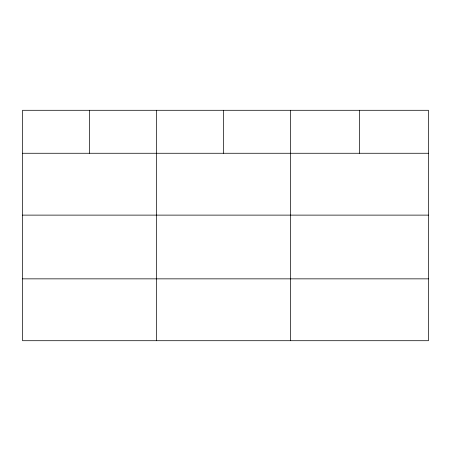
<?xml version="1.0" encoding="UTF-8"?>
<svg xmlns="http://www.w3.org/2000/svg" width="451" height="451" viewBox="0 0 451 451"><rect width="100%" height="100%" fill="white"/><g stroke="black" fill="none" stroke-linecap="round" stroke-linejoin="round"><path stroke-width="0.68" d="M428.45 215.121L428.45 110.292L22.55 110.292L22.55 340.708L428.45 340.708L428.45 215.121L22.55 215.121M22.55 153.267L428.45 153.267M22.55 278.853L428.45 278.853M359.447 110.292L359.447 153.267M290.444 110.292L290.444 340.708M223.47 110.292L223.47 153.267M156.497 110.292L156.497 340.708M89.523 110.292L89.523 153.267"/></g></svg>
